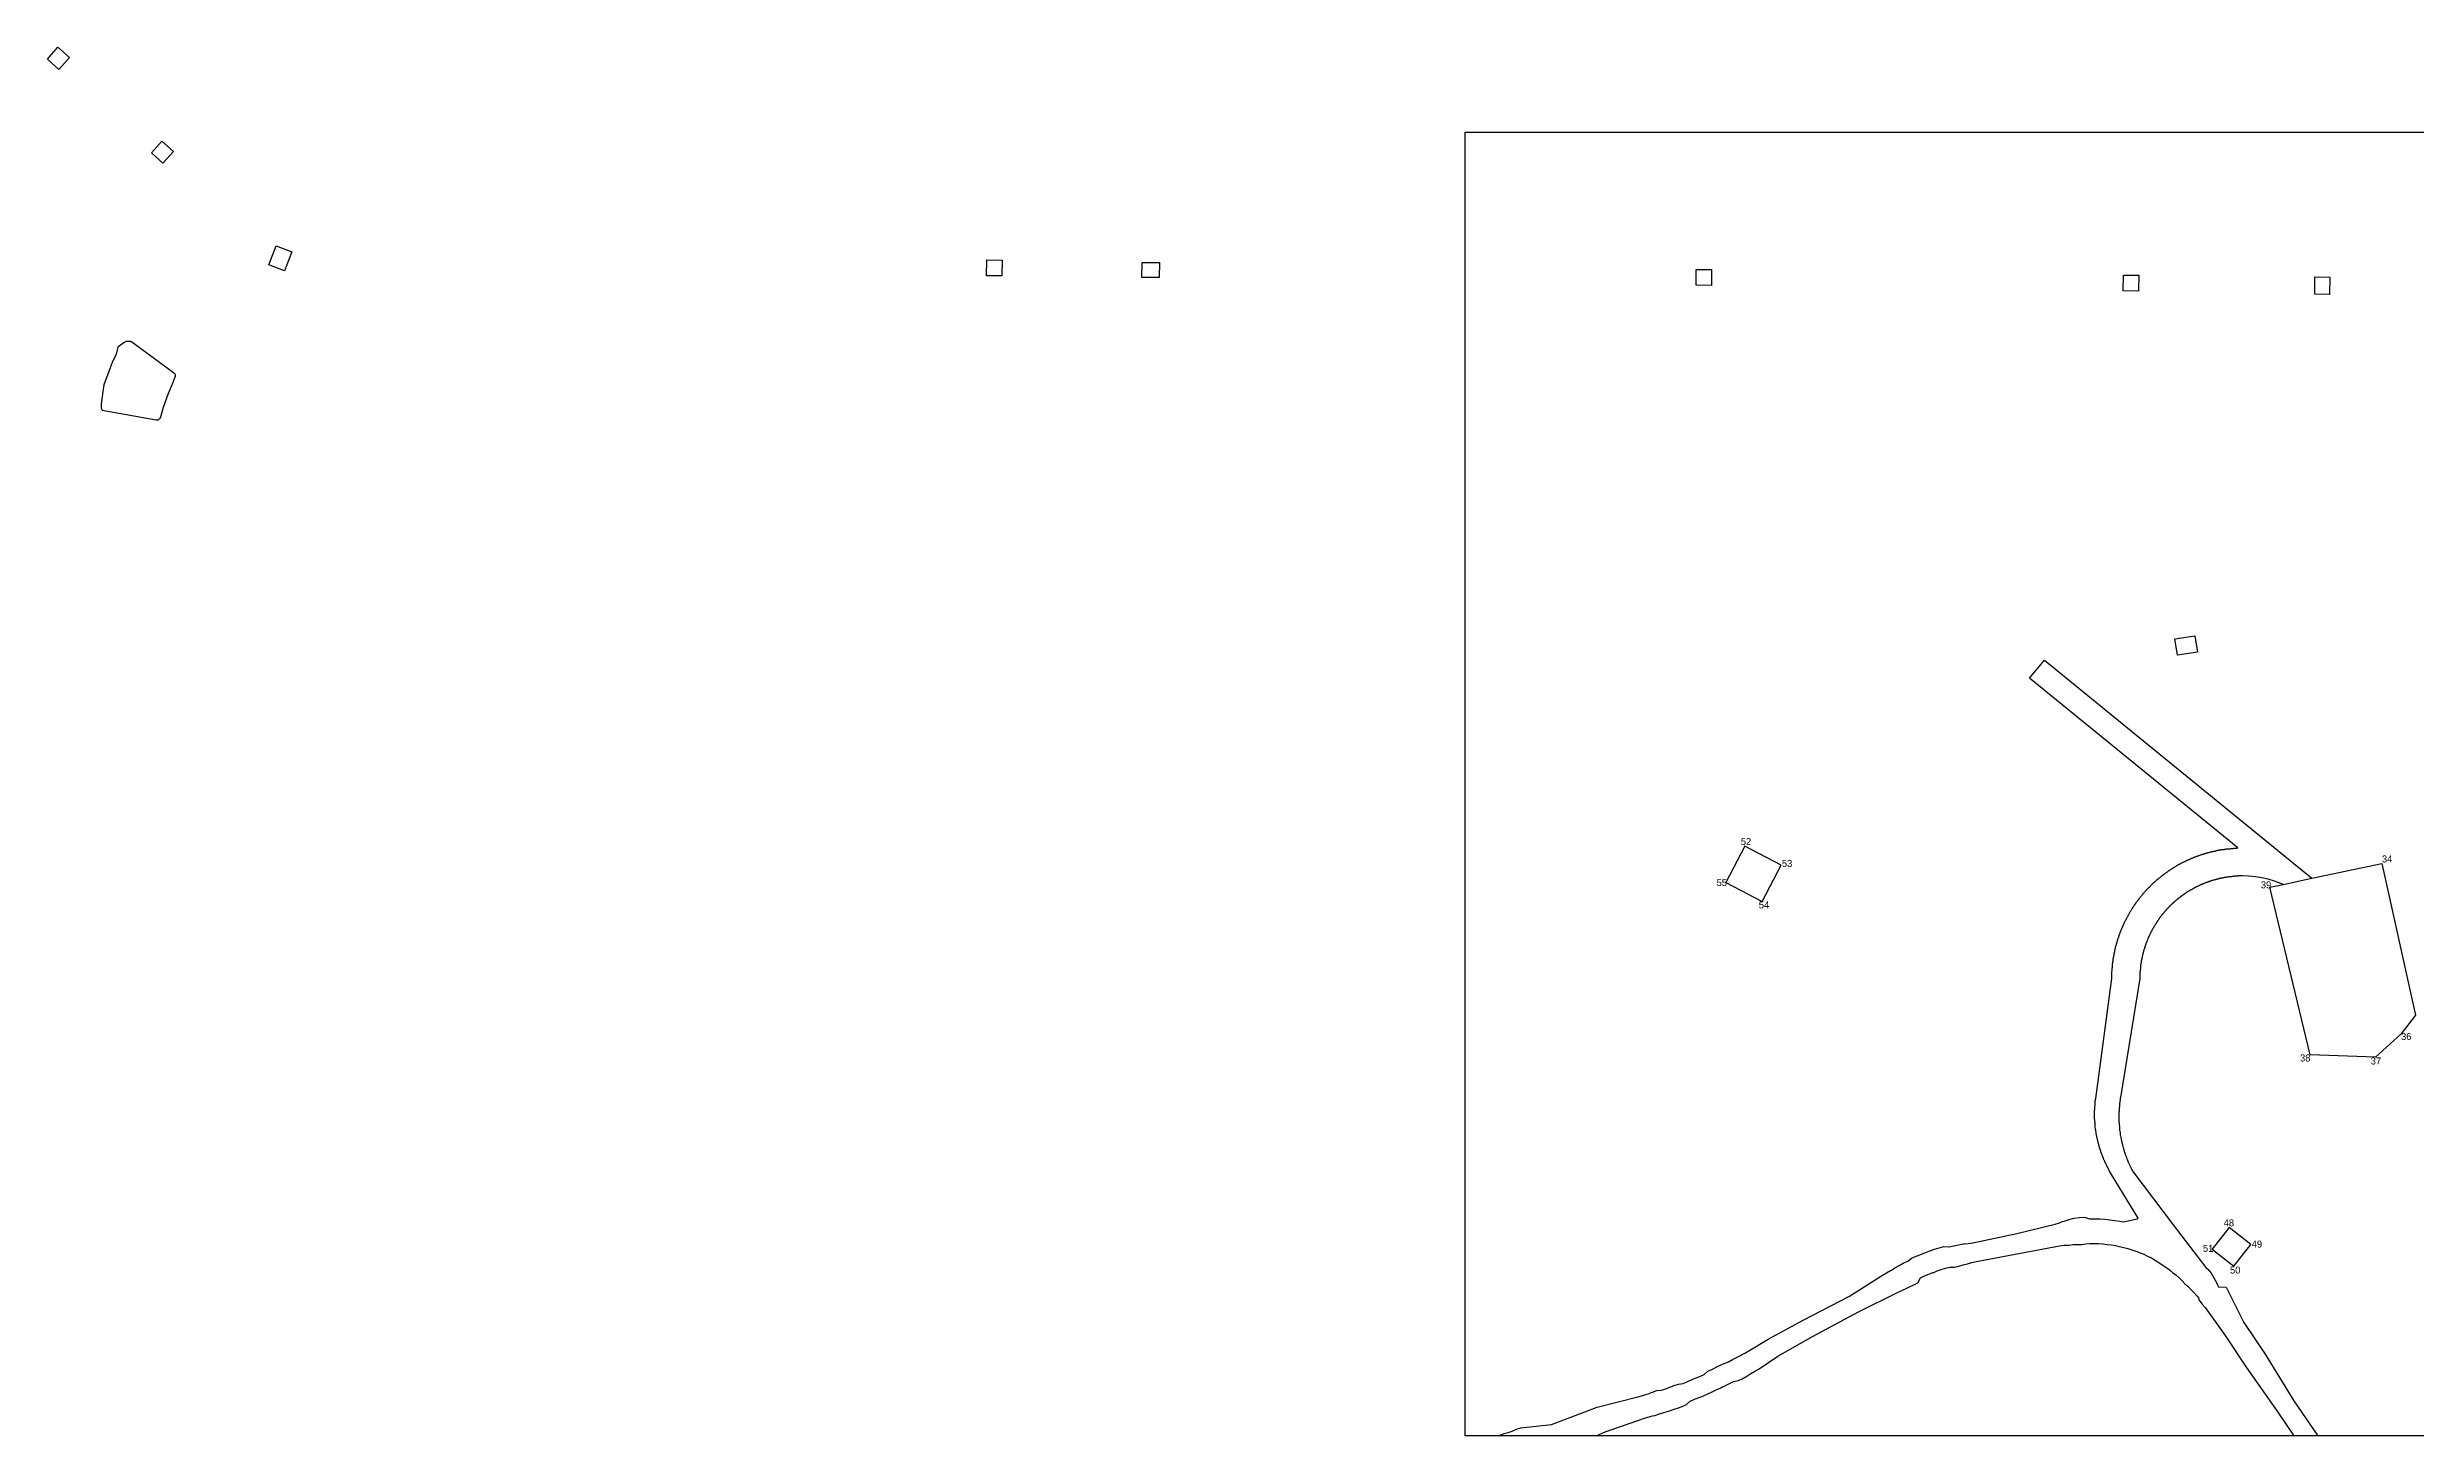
# Model space of a CAD drawing. Extents: x 543554 to 548422, y 1840562 to 1844578.
# Drawn here: x 546002 to 547018, y 1842275 to 1842870 of the extents above; entities that cross this region are included whole.
import ezdxf

# ---------------------------------------------------------------- set-up
doc = ezdxf.new("R2010")
doc.units = 0
for name, color, linetype in [('Level 12', 7, 'Continuous'), ('Level 30', 7, 'Continuous'), ('Level 63', 7, 'Continuous'), ('Level 7', 7, 'Continuous')]:
    doc.layers.add(name, color=color, linetype=linetype)

msp = doc.modelspace()

# ---------------------------------------------------------------- linework, layer by layer
at = {"layer": 'Level 30'}
msp.add_line((546960.4, 1842511.3), (546972.6, 1842513.9), dxfattribs=at)
for points in [[(546011.9, 1842865.7), (546007.3, 1842860.6), (546002.4, 1842865), (546006.9, 1842870.1), (546011.9, 1842865.7)], [(546056.4, 1842825.5), (546051.9, 1842820.4), (546047, 1842824.9), (546051.5, 1842829.9), (546056.4, 1842825.5)], [(546107.1, 1842782.4), (546104, 1842774.3), (546097.3, 1842776.9), (546100.4, 1842785), (546107.1, 1842782.4)], [(546411.5, 1842778.9), (546411.4, 1842772.1), (546404.8, 1842772.2), (546404.9, 1842779), (546411.5, 1842778.9)], [(546478.9, 1842777.8), (546478.8, 1842771.4), (546471.4, 1842771.5), (546471.5, 1842777.9), (546478.9, 1842777.8)], [(546715.5, 1842774.8), (546715.4, 1842768), (546708.8, 1842768.1), (546708.9, 1842774.9), (546715.5, 1842774.8)], [(546898.5, 1842772.4), (546898.4, 1842765.6), (546891.8, 1842765.7), (546891.9, 1842772.5), (546898.5, 1842772.4)], [(546980.4, 1842771.6), (546980.3, 1842764.2), (546973.9, 1842764.3), (546974, 1842771.7), (546980.4, 1842771.6)], [(546057.3, 1842729.2), (546057.3, 1842729.3), (546057.3, 1842729.5), (546057.3, 1842729.7), (546057.2, 1842729.8), (546057.1, 1842730), (546057, 1842730.1), (546056.9, 1842730.2), (546056.8, 1842730.3), (546056.7, 1842730.4), (546056.5, 1842730.5), (546039.6, 1842743), (546038.1, 1842744), (546036.4, 1842744), (546036, 1842744), (546035.9, 1842743.9), (546035.3, 1842743.6), (546032.6, 1842741.6), (546032.2, 1842739.8), (546031.9, 1842738.6), (546031.9, 1842738.5), (546030.2, 1842735), (546029.3, 1842732.7), (546028.2, 1842729.6), (546026.7, 1842725.8), (546026.6, 1842725.4), (546026.4, 1842724.4), (546026.2, 1842722.6), (546025.4, 1842717.2), (546025.4, 1842717.1), (546025.5, 1842715.5), (546025.8, 1842714.5), (546049, 1842710.4), (546049.2, 1842710.4), (546049.3, 1842710.4), (546049.4, 1842710.4), (546049.5, 1842710.4), (546049.7, 1842710.4), (546049.8, 1842710.5), (546049.9, 1842710.5), (546050, 1842710.6), (546050.1, 1842710.6), (546050.2, 1842710.7), (546050.4, 1842710.8), (546050.5, 1842710.8), (546050.5, 1842710.9), (546050.6, 1842711), (546050.7, 1842711.1), (546050.8, 1842711.3), (546050.9, 1842711.4), (546050.9, 1842711.5), (546051, 1842711.7), (546052.1, 1842715.8), (546054.1, 1842721.4), (546056.3, 1842726.6), (546057.2, 1842728.8), (546057.3, 1842728.9), (546057.3, 1842729.1), (546057.3, 1842729.2)], [(546923.7, 1842610.8), (546915.1, 1842609.5), (546914, 1842616.6), (546922.6, 1842617.9), (546923.7, 1842610.8)], [(546930.4, 1842525.5), (546930.6, 1842525.5), (546930.8, 1842525.6), (546931, 1842525.6), (546931.2, 1842525.6), (546931.4, 1842525.7), (546931.6, 1842525.7), (546931.8, 1842525.8), (546932.1, 1842525.8), (546932.3, 1842525.9), (546932.5, 1842525.9), (546932.7, 1842525.9), (546932.9, 1842526), (546933.1, 1842526), (546933.3, 1842526.1), (546933.5, 1842526.1), (546933.7, 1842526.1), (546933.9, 1842526.2), (546934.1, 1842526.2), (546934.3, 1842526.2), (546934.6, 1842526.3), (546934.8, 1842526.3), (546935, 1842526.3), (546935.2, 1842526.3), (546935.4, 1842526.4), (546935.6, 1842526.4), (546935.8, 1842526.4), (546936, 1842526.5), (546936.2, 1842526.5), (546936.4, 1842526.5), (546936.7, 1842526.5), (546936.9, 1842526.6), (546937.1, 1842526.6), (546937.3, 1842526.6), (546937.5, 1842526.6), (546937.7, 1842526.6), (546937.9, 1842526.7), (546938.1, 1842526.7), (546938.3, 1842526.7), (546938.5, 1842526.7), (546938.8, 1842526.7), (546939, 1842526.7), (546939.2, 1842526.8), (546939.4, 1842526.8), (546939.6, 1842526.8), (546939.8, 1842526.8), (546940, 1842526.8), (546940.2, 1842526.8), (546940.4, 1842526.8), (546940.7, 1842526.8), (546940.9, 1842526.9), (546851.7, 1842599.7), (546858.1, 1842607.4), (546972.6, 1842513.9)], [(546745.3, 1842519.6), (546729.7, 1842527.7), (546721.6, 1842512.1), (546737.2, 1842504), (546745.3, 1842519.6)], [(546903.4, 1842510.5), (546903.5, 1842510.6), (546903.7, 1842510.8), (546903.8, 1842510.9), (546904, 1842511.1), (546904.1, 1842511.2), (546904.3, 1842511.4), (546904.4, 1842511.5), (546904.6, 1842511.7), (546904.7, 1842511.8), (546904.9, 1842511.9), (546905, 1842512.1), (546905.2, 1842512.2), (546905.3, 1842512.4), (546905.5, 1842512.5), (546905.7, 1842512.7), (546905.8, 1842512.8), (546906, 1842512.9), (546906.1, 1842513.1), (546906.3, 1842513.2), (546906.5, 1842513.4), (546906.6, 1842513.5), (546906.8, 1842513.6), (546906.9, 1842513.8), (546907.1, 1842513.9), (546907.3, 1842514), (546907.4, 1842514.2), (546907.6, 1842514.3), (546907.8, 1842514.4), (546907.9, 1842514.6), (546908.1, 1842514.7), (546908.2, 1842514.8), (546908.4, 1842515), (546908.6, 1842515.1), (546908.8, 1842515.2), (546908.9, 1842515.4), (546909.1, 1842515.5), (546909.3, 1842515.6), (546909.4, 1842515.7), (546909.6, 1842515.9), (546909.8, 1842516), (546909.9, 1842516.1), (546910.1, 1842516.2), (546910.3, 1842516.4), (546910.5, 1842516.5), (546910.6, 1842516.6), (546910.8, 1842516.7), (546911, 1842516.9), (546911.1, 1842517), (546911.3, 1842517.1), (546911.5, 1842517.2), (546911.7, 1842517.3), (546911.8, 1842517.5), (546912, 1842517.6), (546912.2, 1842517.7), (546912.4, 1842517.8), (546912.6, 1842517.9), (546912.7, 1842518), (546912.9, 1842518.1), (546913.1, 1842518.3), (546913.3, 1842518.4), (546913.4, 1842518.5), (546913.6, 1842518.6), (546913.8, 1842518.7), (546914, 1842518.8), (546914.2, 1842518.9), (546914.3, 1842519), (546914.5, 1842519.1), (546914.7, 1842519.2), (546914.9, 1842519.4), (546915.1, 1842519.5), (546915.3, 1842519.6), (546915.4, 1842519.7), (546915.6, 1842519.8), (546915.8, 1842519.9), (546916, 1842520), (546916.2, 1842520.1), (546916.4, 1842520.2), (546916.6, 1842520.3), (546916.7, 1842520.4), (546916.9, 1842520.5), (546917.1, 1842520.6), (546917.3, 1842520.7), (546917.5, 1842520.8), (546917.7, 1842520.9), (546917.9, 1842521), (546918.1, 1842521.1), (546918.3, 1842521.1), (546918.4, 1842521.2), (546918.6, 1842521.3), (546918.8, 1842521.4), (546919, 1842521.5), (546919.2, 1842521.6), (546919.4, 1842521.7), (546919.6, 1842521.8), (546919.8, 1842521.9), (546920, 1842522)], [(546920, 1842522), (546920.2, 1842522), (546920.4, 1842522.1), (546920.6, 1842522.2), (546920.8, 1842522.3), (546920.9, 1842522.4), (546921.1, 1842522.5), (546921.3, 1842522.5), (546921.5, 1842522.6), (546921.7, 1842522.7), (546921.9, 1842522.8), (546922.1, 1842522.9), (546922.3, 1842522.9), (546922.5, 1842523), (546922.7, 1842523.1), (546922.9, 1842523.2), (546923.1, 1842523.3), (546923.3, 1842523.3), (546923.5, 1842523.4), (546923.7, 1842523.5), (546923.9, 1842523.5), (546924.1, 1842523.6), (546924.3, 1842523.7), (546924.5, 1842523.8), (546924.7, 1842523.8), (546924.9, 1842523.9), (546925.1, 1842524), (546925.3, 1842524), (546925.5, 1842524.1), (546925.7, 1842524.2), (546925.9, 1842524.2), (546926.1, 1842524.3), (546926.3, 1842524.4), (546926.5, 1842524.4), (546926.7, 1842524.5), (546926.9, 1842524.5), (546927.1, 1842524.6), (546927.3, 1842524.7), (546927.5, 1842524.7), (546927.7, 1842524.8), (546927.9, 1842524.8), (546928.1, 1842524.9), (546928.3, 1842524.9), (546928.5, 1842525), (546928.8, 1842525.1), (546929, 1842525.1), (546929.2, 1842525.2), (546929.4, 1842525.2), (546929.6, 1842525.3), (546929.8, 1842525.3), (546930, 1842525.4), (546930.2, 1842525.4), (546930.4, 1842525.5)], [(546972.6, 1842513.9), (547002.7, 1842520.3), (547017.1, 1842455.3), (547010.9, 1842447.2), (546999.9, 1842437.3), (546971.9, 1842438.3), (546954.7, 1842510.1), (546960.4, 1842511.3)], [(546891.9, 1842493.8), (546892, 1842494), (546892.1, 1842494.2), (546892.1, 1842494.4), (546892.2, 1842494.6), (546892.3, 1842494.8), (546892.4, 1842495), (546892.5, 1842495.2), (546892.6, 1842495.4), (546892.7, 1842495.6), (546892.8, 1842495.8), (546892.9, 1842495.9), (546893, 1842496.1), (546893.1, 1842496.3), (546893.2, 1842496.5), (546893.3, 1842496.7), (546893.4, 1842496.9), (546893.5, 1842497.1), (546893.6, 1842497.3), (546893.7, 1842497.4), (546893.8, 1842497.6), (546893.9, 1842497.8), (546894, 1842498), (546894.1, 1842498.2), (546894.2, 1842498.4), (546894.3, 1842498.6), (546894.4, 1842498.7), (546894.5, 1842498.9), (546894.6, 1842499.1), (546894.7, 1842499.3), (546894.8, 1842499.5), (546894.9, 1842499.7), (546895, 1842499.8), (546895.1, 1842500), (546895.2, 1842500.2), (546895.4, 1842500.4), (546895.5, 1842500.6), (546895.6, 1842500.7), (546895.7, 1842500.9), (546895.8, 1842501.1), (546895.9, 1842501.3), (546896, 1842501.5), (546896.1, 1842501.6), (546896.3, 1842501.8), (546896.4, 1842502), (546896.5, 1842502.2), (546896.6, 1842502.3), (546896.7, 1842502.5), (546896.9, 1842502.7), (546897, 1842502.9), (546897.1, 1842503), (546897.2, 1842503.2), (546897.3, 1842503.4), (546897.5, 1842503.5), (546897.6, 1842503.7), (546897.7, 1842503.9), (546897.8, 1842504.1), (546898, 1842504.2), (546898.1, 1842504.4), (546898.2, 1842504.6), (546898.3, 1842504.7), (546898.5, 1842504.9), (546898.6, 1842505.1), (546898.7, 1842505.2), (546898.9, 1842505.4), (546899, 1842505.6), (546899.1, 1842505.7), (546899.3, 1842505.9), (546899.4, 1842506.1), (546899.5, 1842506.2), (546899.7, 1842506.4), (546899.8, 1842506.6), (546899.9, 1842506.7), (546900.1, 1842506.9), (546900.2, 1842507.1), (546900.3, 1842507.2), (546900.5, 1842507.4), (546900.6, 1842507.5), (546900.8, 1842507.7), (546900.9, 1842507.9), (546901, 1842508), (546901.2, 1842508.2), (546901.3, 1842508.3), (546901.5, 1842508.5), (546901.6, 1842508.6), (546901.7, 1842508.8), (546901.9, 1842509), (546902, 1842509.1), (546902.2, 1842509.3), (546902.3, 1842509.4), (546902.5, 1842509.6), (546902.6, 1842509.7), (546902.8, 1842509.9), (546902.9, 1842510), (546903.1, 1842510.2), (546903.2, 1842510.3), (546903.4, 1842510.5)], [(546926.6, 1842511.7), (546926.4, 1842511.7), (546926.3, 1842511.6), (546926.1, 1842511.5), (546925.9, 1842511.5), (546925.7, 1842511.4), (546925.6, 1842511.3), (546925.4, 1842511.2), (546925.2, 1842511.2), (546925, 1842511.1), (546924.9, 1842511), (546924.7, 1842510.9), (546924.5, 1842510.8), (546924.4, 1842510.8), (546924.2, 1842510.7), (546924, 1842510.6), (546923.9, 1842510.5), (546923.7, 1842510.4), (546923.5, 1842510.4), (546923.4, 1842510.3), (546923.2, 1842510.2), (546923, 1842510.1), (546922.8, 1842510), (546922.7, 1842509.9), (546922.5, 1842509.9), (546922.3, 1842509.8), (546922.2, 1842509.7), (546922, 1842509.6), (546921.9, 1842509.5), (546921.7, 1842509.4), (546921.5, 1842509.3), (546921.4, 1842509.2), (546921.2, 1842509.1), (546921, 1842509), (546920.9, 1842508.9), (546920.7, 1842508.9), (546920.5, 1842508.8), (546920.4, 1842508.7), (546920.2, 1842508.6), (546920.1, 1842508.5), (546919.9, 1842508.4), (546919.7, 1842508.3), (546919.6, 1842508.2), (546919.4, 1842508.1), (546919.3, 1842508), (546919.1, 1842507.9), (546919, 1842507.8), (546918.8, 1842507.7), (546918.6, 1842507.6), (546918.5, 1842507.5), (546918.3, 1842507.4), (546918.2, 1842507.2), (546918, 1842507.1), (546917.9, 1842507), (546917.7, 1842506.9), (546917.6, 1842506.8), (546917.4, 1842506.7), (546917.3, 1842506.6), (546917.1, 1842506.5), (546916.9, 1842506.4), (546916.8, 1842506.3), (546916.6, 1842506.2), (546916.5, 1842506), (546916.3, 1842505.9), (546916.2, 1842505.8), (546916.1, 1842505.7), (546915.9, 1842505.6), (546915.8, 1842505.5), (546915.6, 1842505.4), (546915.5, 1842505.2), (546915.3, 1842505.1), (546915.2, 1842505), (546915, 1842504.9), (546914.9, 1842504.8), (546914.7, 1842504.6), (546914.6, 1842504.5), (546914.4, 1842504.4), (546914.3, 1842504.3), (546914.2, 1842504.2), (546914, 1842504), (546913.9, 1842503.9), (546913.7, 1842503.8), (546913.6, 1842503.7), (546913.5, 1842503.5), (546913.3, 1842503.4), (546913.2, 1842503.3), (546913, 1842503.2), (546912.9, 1842503), (546912.8, 1842502.9), (546912.6, 1842502.8), (546912.5, 1842502.6), (546912.4, 1842502.5), (546912.2, 1842502.4), (546912.1, 1842502.3), (546912, 1842502.1), (546911.8, 1842502), (546911.7, 1842501.9)], [(546960.4, 1842511.3), (546959.4, 1842511.7), (546956.7, 1842512.7), (546954, 1842513.5), (546951.3, 1842514.1), (546948.5, 1842514.5), (546945.7, 1842514.8), (546942.9, 1842514.9), (546942.7, 1842514.9), (546942.5, 1842514.9), (546942.3, 1842514.9), (546942.1, 1842514.9), (546942, 1842514.9), (546941.8, 1842514.9), (546941.6, 1842514.9), (546941.4, 1842514.9), (546941.2, 1842514.9), (546941, 1842514.8), (546940.8, 1842514.8), (546940.6, 1842514.8), (546940.5, 1842514.8), (546940.3, 1842514.8), (546940.1, 1842514.8), (546939.9, 1842514.8), (546939.7, 1842514.8), (546939.5, 1842514.8), (546939.3, 1842514.7), (546939.2, 1842514.7), (546939, 1842514.7), (546938.8, 1842514.7), (546938.6, 1842514.7), (546938.4, 1842514.7), (546938.2, 1842514.6), (546938, 1842514.6), (546937.8, 1842514.6), (546937.7, 1842514.6), (546937.5, 1842514.5), (546937.3, 1842514.5), (546937.1, 1842514.5), (546936.9, 1842514.5), (546936.7, 1842514.4), (546936.5, 1842514.4), (546936.4, 1842514.4), (546936.2, 1842514.4), (546936, 1842514.3), (546935.8, 1842514.3), (546935.6, 1842514.3), (546935.4, 1842514.2), (546935.2, 1842514.2), (546935.1, 1842514.2), (546934.9, 1842514.1), (546934.7, 1842514.1), (546934.5, 1842514.1), (546934.3, 1842514), (546934.1, 1842514), (546934, 1842514), (546933.8, 1842513.9), (546933.6, 1842513.9), (546933.4, 1842513.8), (546933.2, 1842513.8), (546933, 1842513.8), (546932.9, 1842513.7), (546932.7, 1842513.7), (546932.5, 1842513.6), (546932.3, 1842513.6), (546932.1, 1842513.5), (546931.9, 1842513.5), (546931.8, 1842513.4), (546931.6, 1842513.4), (546931.4, 1842513.3), (546931.2, 1842513.3), (546931, 1842513.2), (546930.9, 1842513.2), (546930.7, 1842513.1), (546930.5, 1842513.1), (546930.3, 1842513), (546930.1, 1842513), (546930, 1842512.9), (546929.8, 1842512.9), (546929.6, 1842512.8), (546929.4, 1842512.8), (546929.2, 1842512.7), (546929.1, 1842512.6), (546928.9, 1842512.6), (546928.7, 1842512.5), (546928.5, 1842512.5), (546928.4, 1842512.4), (546928.2, 1842512.3), (546928, 1842512.3), (546927.8, 1842512.2), (546927.7, 1842512.1), (546927.5, 1842512.1), (546927.3, 1842512), (546927.1, 1842511.9), (546927, 1842511.9), (546926.8, 1842511.8), (546926.6, 1842511.7)], [(546911.7, 1842501.9), (546911.6, 1842501.7), (546911.4, 1842501.6), (546911.3, 1842501.5), (546911.2, 1842501.3), (546911, 1842501.2), (546910.9, 1842501), (546910.8, 1842500.9), (546910.7, 1842500.8), (546910.5, 1842500.6), (546910.4, 1842500.5), (546910.3, 1842500.4), (546910.2, 1842500.2), (546910, 1842500.1), (546909.9, 1842499.9), (546909.8, 1842499.8), (546909.7, 1842499.7), (546909.5, 1842499.5), (546909.4, 1842499.4), (546909.3, 1842499.2), (546909.2, 1842499.1), (546909.1, 1842498.9), (546908.9, 1842498.8), (546908.8, 1842498.6), (546908.7, 1842498.5), (546908.6, 1842498.4), (546908.5, 1842498.2), (546908.3, 1842498.1), (546908.2, 1842497.9), (546908.1, 1842497.8), (546908, 1842497.6), (546907.9, 1842497.5), (546907.8, 1842497.3), (546907.7, 1842497.2), (546907.6, 1842497), (546907.4, 1842496.9), (546907.3, 1842496.7), (546907.2, 1842496.6), (546907.1, 1842496.4), (546907, 1842496.3), (546906.9, 1842496.1), (546906.8, 1842495.9), (546906.7, 1842495.8), (546906.6, 1842495.6), (546906.5, 1842495.5), (546906.4, 1842495.3), (546906.3, 1842495.2), (546906.2, 1842495), (546906.1, 1842494.9), (546906, 1842494.7), (546905.9, 1842494.5), (546905.8, 1842494.4), (546905.7, 1842494.2), (546905.6, 1842494.1), (546905.5, 1842493.9), (546905.4, 1842493.7), (546905.3, 1842493.6), (546905.2, 1842493.4), (546905.1, 1842493.3), (546905, 1842493.1), (546904.9, 1842492.9), (546904.8, 1842492.8), (546904.7, 1842492.6), (546904.6, 1842492.4), (546904.5, 1842492.3), (546904.4, 1842492.1), (546904.3, 1842492), (546904.2, 1842491.8), (546904.1, 1842491.6), (546904.1, 1842491.5), (546904, 1842491.3), (546903.9, 1842491.1), (546903.8, 1842491), (546903.7, 1842490.8), (546903.6, 1842490.6), (546903.5, 1842490.5), (546903.5, 1842490.3), (546903.4, 1842490.1), (546903.3, 1842490), (546903.2, 1842489.8), (546903.1, 1842489.6), (546903.1, 1842489.4), (546903, 1842489.3), (546902.9, 1842489.1), (546902.8, 1842488.9), (546902.7, 1842488.8), (546902.7, 1842488.6), (546902.6, 1842488.4), (546902.5, 1842488.2), (546902.4, 1842488.1), (546902.4, 1842487.9), (546902.3, 1842487.7), (546902.2, 1842487.6), (546902.2, 1842487.4), (546902.1, 1842487.2), (546902, 1842487), (546902, 1842486.9)], [(546887.1, 1842474.2), (546887.1, 1842474.4), (546887.1, 1842474.6), (546887.1, 1842474.9), (546887.1, 1842475.1), (546887.1, 1842475.3), (546887.1, 1842475.5), (546887.2, 1842475.7), (546887.2, 1842475.9), (546887.2, 1842476.1), (546887.2, 1842476.3), (546887.2, 1842476.5), (546887.3, 1842476.7), (546887.3, 1842477), (546887.3, 1842477.2), (546887.3, 1842477.4), (546887.4, 1842477.6), (546887.4, 1842477.8), (546887.4, 1842478), (546887.4, 1842478.2), (546887.5, 1842478.4), (546887.5, 1842478.6), (546887.5, 1842478.9), (546887.6, 1842479.1), (546887.6, 1842479.3), (546887.6, 1842479.5), (546887.7, 1842479.7), (546887.7, 1842479.9), (546887.7, 1842480.1), (546887.8, 1842480.3), (546887.8, 1842480.5), (546887.8, 1842480.7), (546887.9, 1842480.9), (546887.9, 1842481.1), (546887.9, 1842481.4), (546888, 1842481.6), (546888, 1842481.8), (546888.1, 1842482), (546888.1, 1842482.2), (546888.2, 1842482.4), (546888.2, 1842482.6), (546888.2, 1842482.8), (546888.3, 1842483), (546888.3, 1842483.2), (546888.4, 1842483.4), (546888.4, 1842483.6), (546888.5, 1842483.8), (546888.5, 1842484), (546888.6, 1842484.3), (546888.6, 1842484.5), (546888.7, 1842484.7), (546888.7, 1842484.9), (546888.8, 1842485.1), (546888.8, 1842485.3), (546888.9, 1842485.5), (546888.9, 1842485.7), (546889, 1842485.9), (546889.1, 1842486.1), (546889.1, 1842486.3), (546889.2, 1842486.5), (546889.2, 1842486.7), (546889.3, 1842486.9), (546889.4, 1842487.1), (546889.4, 1842487.3), (546889.5, 1842487.5), (546889.5, 1842487.7), (546889.6, 1842487.9), (546889.7, 1842488.1), (546889.7, 1842488.3), (546889.8, 1842488.5), (546889.9, 1842488.7), (546889.9, 1842488.9), (546890, 1842489.1), (546890.1, 1842489.3), (546890.1, 1842489.5), (546890.2, 1842489.7), (546890.3, 1842489.9), (546890.4, 1842490.1), (546890.4, 1842490.3), (546890.5, 1842490.5), (546890.6, 1842490.7), (546890.7, 1842490.9), (546890.7, 1842491.1), (546890.8, 1842491.3), (546890.9, 1842491.5), (546891, 1842491.7), (546891, 1842491.9), (546891.1, 1842492.1), (546891.2, 1842492.3), (546891.3, 1842492.5), (546891.4, 1842492.7), (546891.5, 1842492.9), (546891.5, 1842493.1), (546891.6, 1842493.3), (546891.7, 1842493.5), (546891.8, 1842493.6), (546891.9, 1842493.8)], [(546902, 1842486.9), (546901.9, 1842486.7), (546901.8, 1842486.5), (546901.8, 1842486.3), (546901.7, 1842486.2), (546901.6, 1842486), (546901.6, 1842485.8), (546901.5, 1842485.6), (546901.4, 1842485.4), (546901.4, 1842485.3), (546901.3, 1842485.1), (546901.3, 1842484.9), (546901.2, 1842484.7), (546901.1, 1842484.6), (546901.1, 1842484.4), (546901, 1842484.2), (546901, 1842484), (546900.9, 1842483.8), (546900.9, 1842483.7), (546900.8, 1842483.5), (546900.7, 1842483.3), (546900.7, 1842483.1), (546900.6, 1842482.9), (546900.6, 1842482.8), (546900.5, 1842482.6), (546900.5, 1842482.4), (546900.4, 1842482.2), (546900.4, 1842482), (546900.3, 1842481.9), (546900.3, 1842481.7), (546900.3, 1842481.5), (546900.2, 1842481.3), (546900.2, 1842481.1), (546900.1, 1842480.9), (546900.1, 1842480.8), (546900, 1842480.6), (546900, 1842480.4), (546900, 1842480.2), (546899.9, 1842480), (546899.9, 1842479.8), (546899.8, 1842479.7), (546899.8, 1842479.5), (546899.8, 1842479.3), (546899.7, 1842479.1), (546899.7, 1842478.9), (546899.7, 1842478.7), (546899.6, 1842478.6), (546899.6, 1842478.4), (546899.6, 1842478.2), (546899.5, 1842478), (546899.5, 1842477.8), (546899.5, 1842477.6), (546899.4, 1842477.4), (546899.4, 1842477.3), (546899.4, 1842477.1), (546899.4, 1842476.9), (546899.3, 1842476.7), (546899.3, 1842476.5), (546899.3, 1842476.3), (546899.3, 1842476.1), (546899.2, 1842476), (546899.2, 1842475.8), (546899.2, 1842475.6), (546899.2, 1842475.4), (546899.2, 1842475.2), (546899.2, 1842475), (546899.1, 1842474.8), (546899.1, 1842474.7), (546899.1, 1842474.5), (546899.1, 1842474.3), (546899.1, 1842474.1), (546899.1, 1842473.9), (546899, 1842473.7), (546899, 1842473.5), (546899, 1842473.3), (546899, 1842473.2), (546899, 1842473), (546899, 1842472.8), (546899, 1842472.6), (546899, 1842472.4), (546899, 1842472.2), (546899, 1842472), (546899, 1842471.8), (546899, 1842471.7), (546899, 1842471.5), (546899, 1842471.3), (546899, 1842471.1), (546899, 1842470.9), (546899, 1842470.9), (546890.7, 1842419.9), (546890.6, 1842419.8), (546890.6, 1842419.6), (546890.6, 1842419.4), (546890.5, 1842419.2), (546890.5, 1842419), (546890.5, 1842418.8), (546890.5, 1842418.6)], [(546884.8, 1842390.7), (546884.7, 1842390.9), (546884.5, 1842391.2), (546884.4, 1842391.6), (546884.2, 1842392), (546884, 1842392.3), (546883.9, 1842392.7), (546883.8, 1842392.9), (546883.6, 1842393.2), (546883.6, 1842393.2), (546883.4, 1842393.8), (546883.2, 1842394.2), (546882.9, 1842394.9), (546882.8, 1842395.3), (546882.5, 1842396), (546882.3, 1842396.6), (546882.2, 1842397), (546881.7, 1842398.5), (546881.5, 1842399.3), (546881.4, 1842399.7), (546881.4, 1842399.7), (546881.1, 1842400.6), (546880.9, 1842401.4), (546880.6, 1842403.2), (546880.4, 1842403.9), (546880.3, 1842404.3), (546880.3, 1842404.3), (546880.3, 1842404.5), (546880.2, 1842405.1), (546880.1, 1842405.7), (546880.1, 1842405.7), (546880.1, 1842405.9), (546880, 1842406.3), (546880, 1842406.3), (546880, 1842406.7), (546879.9, 1842407.3), (546879.9, 1842407.9), (546879.8, 1842408.3), (546879.8, 1842408.7), (546879.8, 1842409.1), (546879.7, 1842409.5), (546879.7, 1842409.5), (546879.7, 1842409.9), (546879.6, 1842411.3), (546879.6, 1842411.7), (546879.6, 1842411.9), (546879.6, 1842412.5), (546879.6, 1842412.9), (546879.6, 1842413.1), (546879.6, 1842413.3), (546879.6, 1842413.5), (546879.6, 1842413.7), (546879.6, 1842413.9), (546879.6, 1842414.1), (546879.6, 1842414.3), (546879.6, 1842414.5), (546879.7, 1842414.7), (546879.7, 1842414.9), (546879.7, 1842415.1), (546879.7, 1842415.3), (546879.7, 1842415.5), (546879.7, 1842415.7), (546879.7, 1842415.9), (546879.7, 1842416.1), (546879.7, 1842416.3), (546879.8, 1842416.5), (546879.8, 1842416.7), (546879.8, 1842416.9), (546879.8, 1842417.1), (546879.8, 1842417.3), (546879.8, 1842417.5), (546879.9, 1842417.7), (546879.9, 1842417.9), (546879.9, 1842418.3), (546879.9, 1842418.5), (546880, 1842418.7), (546880, 1842418.9), (546880, 1842419.1), (546880, 1842419.3), (546880.1, 1842419.5), (546887, 1842470.9), (546887, 1842471), (546887, 1842471.3), (546887, 1842471.5), (546887, 1842471.7), (546887, 1842471.9), (546887, 1842472.1), (546887, 1842472.3), (546887, 1842472.5), (546887, 1842472.7), (546887, 1842473), (546887, 1842473.2), (546887, 1842473.4), (546887, 1842473.6), (546887, 1842473.8), (546887, 1842474), (546887.1, 1842474.2)], [(546890.5, 1842418.6), (546890.4, 1842418.4), (546890.4, 1842418.2), (546890.4, 1842418), (546890.4, 1842417.8), (546890.3, 1842417.4), (546890.3, 1842417.2), (546890.3, 1842417), (546890.3, 1842416.8), (546890.2, 1842416.6), (546890.2, 1842416.4), (546890.2, 1842416.2), (546890.2, 1842416), (546890.2, 1842415.8), (546890.1, 1842415.6), (546890.1, 1842415.4), (546890.1, 1842415.2), (546890.1, 1842415), (546890.1, 1842414.8), (546890.1, 1842414.6), (546890.1, 1842414.4), (546890.1, 1842414.2), (546890.1, 1842414), (546890, 1842413.8), (546890, 1842413.6), (546890, 1842413.4), (546890, 1842413.2), (546890, 1842413), (546890, 1842412.8), (546890, 1842412.6), (546890, 1842412.4), (546890, 1842412.2), (546890, 1842412), (546890, 1842411.8), (546890, 1842410.8), (546890, 1842410.2), (546890, 1842409.8), (546890.1, 1842408.8), (546890.1, 1842408.2), (546890.2, 1842407.6), (546890.2, 1842407.2), (546890.2, 1842407), (546890.3, 1842406.6), (546890.3, 1842406.4), (546890.3, 1842406), (546890.4, 1842405.6), (546890.5, 1842404.8), (546890.5, 1842404.6), (546890.6, 1842404.2), (546890.6, 1842403.8), (546890.7, 1842403.5), (546890.8, 1842402.9), (546890.9, 1842402.3), (546891, 1842401.9), (546891.1, 1842401.5), (546891.1, 1842401.3), (546891.5, 1842399.7), (546891.6, 1842399.3), (546891.7, 1842399), (546891.9, 1842398.4), (546892, 1842398), (546892.1, 1842397.4), (546892.2, 1842397), (546892.3, 1842396.8), (546892.3, 1842396.8), (546892.4, 1842396.5), (546892.6, 1842396.1), (546892.7, 1842395.7), (546892.8, 1842395.3), (546892.9, 1842394.9), (546892.9, 1842394.9), (546893.1, 1842394.6), (546893.2, 1842394.2), (546893.2, 1842394.2), (546893.4, 1842393.6), (546893.5, 1842393.5), (546893.7, 1842393.1), (546893.8, 1842392.7), (546894, 1842392.2), (546894.8, 1842390.5), (546894.8, 1842390.5), (546895, 1842390.2), (546895.2, 1842389.6), (546895.4, 1842389.3), (546895.8, 1842388.5), (546895.9, 1842388.2), (546913.3, 1842365.4), (546927.3, 1842347.1), (546928.2, 1842346.3), (546929.6, 1842344.6), (546930.7, 1842342.7), (546931.8, 1842340.7), (546932.3, 1842339.7), (546932.7, 1842338.8), (546935.9, 1842338.6), (546943.6, 1842323.5), (546952.6, 1842309.9)], [(546624, 1842275), (546626.6, 1842275.9), (546628.3, 1842276.4), (546629.1, 1842276.7), (546630, 1842277), (546631.9, 1842277.8), (546633.8, 1842278.3), (546646.9, 1842279.8), (546666.4, 1842287.2), (546684.5, 1842291.8), (546686.4, 1842292.4), (546687.3, 1842292.7), (546688.3, 1842293), (546690.1, 1842293.7), (546692, 1842294.3), (546694, 1842294.5), (546695.8, 1842295.1), (546696.8, 1842295.5), (546699.5, 1842296.5), (546701.3, 1842297.1), (546703.3, 1842297.4), (546705.1, 1842298.2), (546706.9, 1842298.9), (546708.5, 1842299.6), (546710.5, 1842300.4), (546712.3, 1842301.2), (546713.8, 1842302.6), (546715.6, 1842303.4), (546716.4, 1842303.8), (546717.4, 1842304.3), (546719.1, 1842305.2), (546720.9, 1842306), (546722.7, 1842306.7), (546724.4, 1842307.6), (546726.2, 1842308.5), (546727.9, 1842309.4), (546728.3, 1842309.6), (546729.7, 1842310.3), (546731.4, 1842311.4), (546739.7, 1842316.3), (546754.7, 1842324.5), (546774.6, 1842334.8), (546788.7, 1842343.8), (546792.2, 1842345.8), (546792.5, 1842346), (546794, 1842346.9), (546795.8, 1842348), (546797.6, 1842348.9), (546799.5, 1842349.8), (546801.2, 1842351.1), (546803.2, 1842351.9), (546805.1, 1842352.7), (546807.1, 1842353.5), (546807.5, 1842353.6), (546809, 1842354.2), (546811, 1842354.9), (546813, 1842355.5), (546815, 1842356.1), (546817.3, 1842355.9), (546819.3, 1842356.4), (546821.3, 1842356.8), (546823.4, 1842357.2), (546823.9, 1842357.2), (546825.4, 1842357.4), (546827.4, 1842357.7), (546846.2, 1842361.7), (546862.7, 1842365.7), (546864.6, 1842366.3), (546865.8, 1842366.8), (546866.6, 1842367), (546868.7, 1842367.7), (546870.8, 1842368.3), (546873, 1842368.5), (546875.2, 1842368.7), (546877.4, 1842368), (546879.6, 1842368), (546881.8, 1842367.9), (546884, 1842367.8), (546886.1, 1842367.5), (546888.3, 1842367.2), (546890.4, 1842366.9), (546891.9, 1842366.6), (546897.8, 1842367.9), (546898.2, 1842368.2), (546886.8, 1842387), (546886.8, 1842387), (546886.4, 1842387.7), (546886, 1842388.4), (546885.7, 1842388.9), (546885.2, 1842389.8), (546885.1, 1842390.2), (546884.8, 1842390.7)], [(546666, 1842275), (546669.9, 1842276.6), (546687.2, 1842282.7), (546689.1, 1842283.2), (546690.1, 1842283.5), (546691.1, 1842283.7), (546693.1, 1842284.3), (546695, 1842284.9), (546697, 1842285.5), (546699.9, 1842286.5), (546700.9, 1842286.8), (546702.8, 1842287.5), (546704.7, 1842288.3), (546706.3, 1842289.8), (546708.2, 1842290.6), (546711.7, 1842292), (546712, 1842292.1), (546713.8, 1842292.9), (546715.7, 1842293.8), (546717.5, 1842294.7), (546719.4, 1842295.5), (546720.2, 1842295.9), (546721.2, 1842296.4), (546724.8, 1842298.2), (546727, 1842298.6), (546728.8, 1842299.5), (546730.6, 1842300.5), (546732.3, 1842301.6), (546734, 1842302.6), (546735.8, 1842303.6), (546743.8, 1842309.1), (546758.7, 1842317.5), (546778.4, 1842328.1), (546795.2, 1842336.4), (546797, 1842337.2), (546797.3, 1842337.4), (546798.8, 1842338.1), (546800.5, 1842338.9), (546802.2, 1842339.7), (546803.9, 1842340.5), (546805, 1842342.7), (546806.7, 1842343.5), (546808.5, 1842344.2), (546810.3, 1842344.9), (546810.7, 1842345), (546812.1, 1842345.6), (546813.9, 1842346.2), (546815.7, 1842346.8), (546817.6, 1842347.3), (546819.6, 1842347.2), (546821.4, 1842347.7), (546823.3, 1842348.2), (546825.1, 1842348.7), (546825.6, 1842348.8), (546827, 1842349.2), (546829, 1842349.7), (546847.9, 1842353.2), (546864.5, 1842356.4), (546866.5, 1842356.6), (546867.8, 1842356.7), (546868.5, 1842356.7), (546870.3, 1842356.9), (546872.1, 1842356.9), (546874, 1842357), (546875.8, 1842357.2), (546877.6, 1842357.4), (546879.4, 1842357.4), (546881.2, 1842357.4), (546883.1, 1842357.2), (546884.9, 1842357), (546886.7, 1842356.8), (546888.5, 1842356.5), (546890.3, 1842356.1), (546893.8, 1842355.3), (546895.6, 1842354.7), (546897.3, 1842354.1), (546899.1, 1842353.4), (546900.7, 1842352.8), (546902.3, 1842352), (546904, 1842351.2), (546905.6, 1842350.3), (546907.1, 1842349.3)], [(546946.6, 1842357), (546937.2, 1842364.3), (546929.9, 1842354.9), (546939.2, 1842347.6), (546946.6, 1842357)], [(546907.1, 1842349.3), (546908.6, 1842348.3), (546910.1, 1842347.2), (546911.6, 1842346.2), (546912.3, 1842345.6), (546913, 1842345), (546914.4, 1842343.9), (546915.8, 1842342.6), (546917.1, 1842341.4), (546918.3, 1842340.1), (546919.7, 1842338.9), (546920.9, 1842337.5), (546922.2, 1842336.2), (546923.5, 1842334.8), (546924.1, 1842334.1), (546924.4, 1842333.1), (546925.6, 1842331.5), (546926.9, 1842330), (546935.6, 1842318), (546944.5, 1842304.4), (546958.1, 1842285.1), (546965, 1842275)], [(546952.6, 1842309.9), (546965, 1842289.9), (546975.2, 1842275)]]:
    msp.add_lwpolyline(points, dxfattribs=at)
at = {"layer": 'Level 63'}
msp.add_lwpolyline([(546609.9, 1842833.7), (547402.3, 1842833.7), (547402.3, 1842275), (546609.9, 1842275), (546609.9, 1842833.7)], dxfattribs=at)
at = {"layer": 'Level 7'}
for p, q in [((546729.7, 1842527.7), (546729.7, 1842527.7)), ((546745.2, 1842519.6), (546745.2, 1842519.6)), ((547002.7, 1842520.3), (547002.7, 1842520.3)), ((546721.6, 1842512.1), (546721.6, 1842512.1)), ((546954.7, 1842510.1), (546954.7, 1842510.1)), ((546737.2, 1842504), (546737.2, 1842504)), ((547010.9, 1842447.2), (547010.9, 1842447.2)), ((547017.1, 1842455.3), (547017.1, 1842455.3)), ((546971.9, 1842438.3), (546971.9, 1842438.3)), ((546999.9, 1842437.3), (546999.9, 1842437.3)), ((546937.2, 1842364.3), (546937.2, 1842364.3)), ((546946.6, 1842357), (546946.6, 1842357)), ((546929.9, 1842354.9), (546929.9, 1842354.9)), ((546939.2, 1842347.6), (546939.2, 1842347.6))]:
    msp.add_line(p, q, dxfattribs=at)

# ---------------------------------------------------------------- texts
at = {"layer": 'Level 12'}
for s, p in [('52', (546728, 1842528.2)), ('53', (546745.6, 1842518.8)), ('34', (547002.7, 1842520.7)), ('55', (546717.6, 1842510.6)), ('39', (546950.8, 1842509.6)), ('54', (546735.7, 1842501)), ('36', (547010.9, 1842444.6)), ('38', (546967.6, 1842435.4)), ('37', (546997.9, 1842434.1)), ('48', (546934.9, 1842364.7)), ('51', (546926, 1842353.8)), ('49', (546946.9, 1842355.6)), ('50', (546937.6, 1842344.5))]:
    msp.add_text(s, height=3, dxfattribs=at).set_placement(p)

doc.saveas('drawing.dxf')
